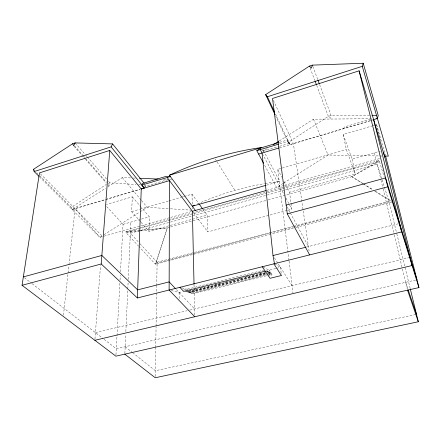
<?xml version="1.0" encoding="UTF-8"?>
<svg xmlns="http://www.w3.org/2000/svg" width="441" height="441" viewBox="0 0 441 441"><rect width="100%" height="100%" fill="white"/><g stroke="black" fill="none" stroke-linecap="round" stroke-linejoin="round"><path stroke-width="0.33" stroke-dasharray="2.21 1.65" d="M155.26 376.482L155.723 348.07M155.734 347.387L156.064 326.787M156.075 326.097L156.72 286.27M156.731 285.581L157.112 262.235L140.051 243.768M169.978 227.126L167.321 227.859L155.53 264.319L193.5 254.341M287.168 210.412L207.799 231.905L207.154 215.153L148.97 231.332L149.339 216.856L141.484 207.606M124.858 353.473L125.735 334.361M125.861 331.61L127.78 289.665M127.813 288.982L128.127 282.102M128.254 279.351L130.878 222.104M140.53 221.724L131.65 211.603L132.322 196.818L106.408 204.475M168.39 219.684L125.972 231.597L125.922 232.567L138.413 245.962M115.966 354.823L119.886 282.769M120.035 280.018L120.294 275.206M120.481 271.772L123.061 224.331L105.575 205.357M94.958 339.013L100.531 265.366M63.476 315.144L68.002 273.635M68.074 272.951L68.895 265.438M68.972 264.754L75.08 208.714L99.396 236.773M139.527 230.373L167.321 227.859L155.53 264.319L138.876 246.458M145.083 186.245L145.607 185.082M343.556 128.766L344.498 126.909L370.644 119.109M144.367 187.717L145.194 186.389L167.718 179.663M39.718 175.705L71.277 207.303L106.513 184.332M370.247 120.63L289.831 144.582L288.127 142.476L328.352 116.336L331.103 115.498L371.394 115.536M40.44 173.853L102.714 236.53L99.936 237.313L72.164 209.58L105.586 188.246M107.896 186.775L122.3 177.58L130.553 177.916M99.936 237.313L102.792 235.494M103.944 234.761L139.659 212.038M140.238 211.674L147.151 207.276L169.763 208.753M262.527 150.061L263.128 151.191L267.759 148.248M279.335 140.894L313.49 119.186L371.261 118.723M283.227 183.384L276.634 187.563L263.911 163.909M283.811 183.015L328.016 155.012L378.995 155.949M268.194 199.878L351.819 176.687L379.139 160.496L384.276 177.243M362.728 183.605L351.819 176.687L379.387 161.494L267.544 192.855M108.216 183.417L109.919 182.899L135.999 184.498M279.412 142.371L287.808 139.852L289.996 144.714L287.808 139.852M279.798 143.794L288.359 141.23M263.128 151.191L278.916 146.478M279.572 146.285L289.439 143.342M39.53 176.891L72.115 209.431L105.096 199.608M105.752 199.409L139.836 189.261M370.903 120.432L372.877 119.842M72.164 209.58L105.217 199.74M105.873 199.541L139.946 189.398M279.594 147.812L370.396 120.773M283.949 181.411L289.539 192.243L355.27 173.963L346.328 149.56L343.186 134.477L371.995 125.961M372.651 125.768L376.581 124.61L385.434 155.375M131.65 211.603L139.521 209.326M140.177 209.139L168.396 200.986M169.052 200.793L180.865 197.381M181.521 197.193L183.489 196.62M184.145 196.432L192.017 194.156L198.786 203.549M288.96 260.383L277.742 169.383L281.7 168.236M282.356 168.049L346.328 149.56M123.061 224.331L140.767 219.293M141.429 219.105L149.339 216.856M343.186 134.477L352.116 159.146L380.214 151.153M266.469 185.187L279.715 181.427L264.435 152.321M104.032 236.161L169.978 217.595M170.639 217.407L192.397 211.278M266.728 190.352L283.828 185.54M284.489 185.352L380.82 158.231M169.052 219.497L191.581 213.168M192.248 212.981L283.045 187.486M283.706 187.298L379.139 160.496M266.882 193.042L125.922 232.567L140.172 230.946M140.034 230.582L130.365 233.283L138.204 241.767M140.679 230.4L377.176 164.295L381.889 179.173M170.639 226.939L267.533 200.065M287.83 210.23L291.799 209.161L289.539 192.243M157.112 262.235L292.962 226.437M293.629 226.261L388.852 201.168L396.657 233.118M155.546 263.387L192.144 253.757M192.811 253.581L269.341 233.438M270.002 233.261L293.298 227.132M293.96 226.961L391.117 201.388M194.167 254.165L295.426 227.556M296.093 227.385L392.021 202.176M306.462 247.07L398.267 223.796M183.649 290.035L263.746 270.14M171.119 290.525L179.112 292.488L182.376 291.677M275.846 268.514L269.208 270.162L262.797 267.042M276.513 268.349L280.498 267.362L281.419 275.52M266.072 271.248L267.406 270.917L268.679 272.819L268.547 271.463L188.439 291.275L188.461 292.615L267.345 273.15M185.281 291.81L190.6 290.492M193.924 289.671L197.248 288.849M200.572 288.023L203.896 287.201M207.882 286.215L210.544 285.559M214.53 284.572L220.517 283.089M225.169 281.937L228.493 281.115M231.817 280.294L235.141 279.473M239.127 278.486L241.789 277.824M245.775 276.838L248.437 276.182M252.423 275.195L255.085 274.534M259.071 273.547L261.733 272.891M264.876 272.94L186.879 292.212L185.667 290.895M267.681 272.494L269.671 272.003L269.809 273.354L190.021 293.011L189.999 291.683L265.024 273.15M265.46 273.844L191.537 292.08L191.565 293.403L267.588 274.699M268.122 273.188L270.785 272.532L271.154 275.36L268.547 271.463M268.255 274.534L270.923 273.878L270.785 272.532M95.438 332.646L187.205 310.712M189.884 310.067L408.746 257.753M415.631 280.052L116.297 348.776L103.464 338.848M415.824 314.477L155.353 370.732L133.254 353.164M140.855 230.869L167.321 227.859M125.972 231.597L138.849 230.434M379.684 155.96L381.752 155.998M133.303 178.032L135.365 178.114M163.55 179.272L168.363 179.47M169.598 179.526L172.679 179.652M138.744 184.663L140.806 184.79M170.446 208.797L192.375 210.23M181.835 287.846L187.629 289.384M274.462 263.701L280.498 267.362M351.819 176.687L362.822 183.439M363.401 183.792L372.667 189.481M375.567 191.262L390.627 200.501M363.301 183.969L372.496 189.795M374.789 191.251L391.448 201.813M24.442 277.742L31.52 283.216M32.066 283.64L102.929 338.434M125.167 346.742L132.713 352.739M36.801 172.789L37.772 173.765M176.394 289.594L194.575 308.948M186.857 290.867L188.461 292.615M188.439 291.275L190.021 293.011M189.999 291.683L191.565 293.403M190.352 290.768L193.092 293.794L272.025 274.396L269.208 270.162L269.826 276.264M140.977 222.225L148.97 231.332M74.055 146.302L84.964 158.727M85.422 159.24L106.336 183.054M74.501 145.784L82.671 155.105M83.129 155.623L106.287 182.039M75.102 142.917L85.052 154.339M85.504 154.857L86.86 156.417M87.312 156.935L106.755 179.261M108.563 181.339L109.919 182.899L108.607 185.639L108.128 184.614M132.322 196.818L141.048 207.094M122.3 177.58L141.048 199.982M141.484 200.501L147.151 207.276M144.312 185.292L145.194 186.389M193.616 212.909L207.799 231.905M203.169 209.629L207.154 215.153M269.671 272.003L270.923 273.878M274.44 257.798L278.001 263.426M278.359 263.988L292.074 285.641M215.263 159.041L216.718 161.362M217.082 161.946L234.926 190.413M287.119 206.923L290.029 212.33M290.349 212.931L308.43 246.569M262.367 153.639L283.739 193.952M285.994 198.207L291.799 209.161M263.167 149.896L264.12 151.715M277.742 169.383L281.777 177.205M275.509 114.059L289.831 144.582M275.553 115.768L288.127 142.476M273.381 100.322L293.414 143.694L309.086 251.056M313.49 119.186L328.016 155.012M71.277 207.303L72.115 209.431M310.155 68.035L314.764 80.273M316.704 85.427L328.352 116.336L330.204 118.348L331.103 115.498L319.593 84.501M312.878 66.42L317.674 79.336M405.643 282.345L408.03 289.384M382.093 179.818L388.852 201.168M376.581 124.61L380.544 140.332M396.823 233.785L410.158 288.37M374.409 152.806L380.875 179.636M381.035 180.303L382.964 188.307M383.13 188.974L394.067 234.325M394.226 234.992L402.264 268.343M402.429 269.01L407.374 289.517M352.116 159.146L355.27 173.963M289.042 261.066L292.967 292.918M267.406 270.917L267.538 272.284L266.248 270.366L266.386 271.739M192.017 194.156L192.243 204.205M192.315 207.551L192.348 208.891M194.04 284.875L194.128 289.004M194.145 289.693L194.735 316.098M179.112 292.488L179.151 298.496M197.48 203.902A324.537 293.16 -71.5 0 1 264.578 183.627M265.206 183.522A324.537 293.16 -71.5 0 1 279.715 181.427"/><path stroke-width="0.66" d="M373.67 119.798L401.707 231.894L137.366 297.967L141.258 189.007L109.743 150.453L39.481 172.889L22.05 285.299L115.895 356.168L418.95 287.582L385.599 156.037M137.366 297.967L101.215 263.977L109.743 150.453M373.533 119.649L377.419 118.491L378.224 115.542L363.202 63.245L312.399 65.13L309.428 66.106L265.614 94.65L274.969 114.528M377.419 118.491L362.276 66.321L363.202 63.245M312.399 65.13L311.368 68.101L309.428 66.106M34.178 171.549L111.121 146.875L112.582 143.904L75.102 142.917L72.682 143.711L33.406 169.388L34.178 171.549L39.045 176.406M75.102 142.917L73.597 145.784L72.682 143.711M142.211 184.266L142.774 183.373L166.059 176.389L170.391 176.554L141.655 185.159L144.091 188.164M263.586 163.302L256.8 150.679L261.337 147.796L278.767 142.564M273.547 144.571L278.756 141.258M265.614 94.65L267.384 96.755L362.276 66.321M384.778 157.117L359.095 70.83L272.527 98.47L287.267 213.863L309.648 254.904M169.383 175.237L261.893 147.47A354.228 314.229 -65.9 0 0 169.383 175.237L195.413 210.429M256.8 150.679L278.497 144.185M141.142 188.869L144.334 187.921L111.121 146.875M141.258 189.007L169.498 180.595L169.124 290.029L194.746 316.748M258.613 154.058L278.949 148.005M265.802 185.374L192.287 206.234A324.537 293.16 -71.5 0 1 194.591 205.186M167.194 177.514L192.397 211.278L266.066 190.54M23.351 276.898L101.854 255.455L137.653 289.869L169.151 281.882L175.49 288.629M286.154 205.12L385.561 177.971L416.966 279.748M22.05 285.299L101.215 263.977M287.267 213.863L387.744 186.797L418.95 287.582M274.462 263.701L273.012 255.548L305.806 247.236M265.217 271.187L183.66 291.396L179.906 287.334M94.859 340.287L412.12 265.526L383.516 152.117M410.317 289.037L418.311 321.754L155.238 377.755L124.825 354.145M376.074 118.684L377.446 118.673L388.317 156.12L384.508 156.048M372.077 115.536L376.862 115.542M139.488 178.285L158.049 179.046M33.406 169.388L34.376 170.358M112.582 143.904L144.323 183.478M199.189 204.1L202.772 209.073M262.219 266.761L270.03 278.304L281.419 275.52L273.9 263.839M260.251 149.648L262.048 153.038L273.012 255.548M267.384 96.755L274.638 112.207M315.006 80.918L316.462 84.782M317.917 79.981L319.356 83.856M407.528 290.167L418.311 321.754M408.25 290.024L416.497 314.334M359.095 70.83L387.744 186.797M192.397 211.278L194.023 284.186"/></g></svg>
